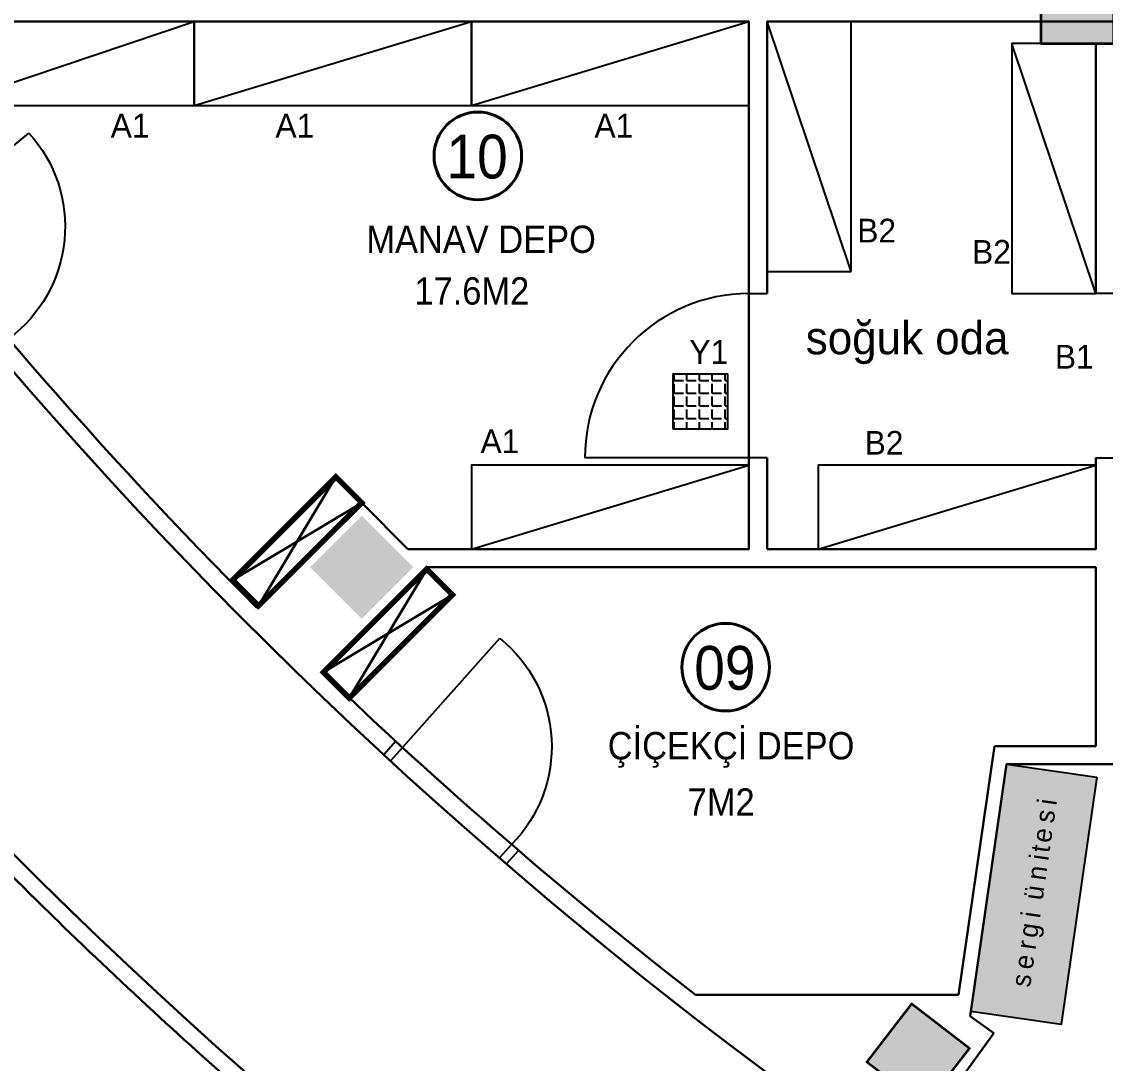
# Model space of a CAD drawing. Header units: millimetres. Extents: x -2729 to 15248, y -12439 to 5292.
# Drawn here: x 3409 to 4003, y -9621 to -9050 of the extents above; entities that cross this region are included whole.
import ezdxf

# ---------------------------------------------------------------- set-up
doc = ezdxf.new("R2010")
doc.units = ezdxf.units.MM
for name, color, linetype, lineweight in [('antet_Ном_пера__60', 7, 'Continuous', 35), ('DUVAR', 7, 'Continuous', 30), ('gzm', 250, 'Continuous', 20), ('kolon_Ном_пера__60', 7, 'Continuous', 35)]:
    doc.layers.add(name, color=color, linetype=linetype, lineweight=lineweight)
doc.layers.add('kapı ABD', color=55, linetype='Continuous')
doc.layers.add('S2000-002 Çizgi', color=7, linetype='Continuous')
doc.styles.add('TAKSİM', font='GOTHIC.TTF', dxfattribs={"height": 20})
doc.styles.add('YAZI01', font='SIMPLXTW.SHX', dxfattribs={"width": 0.6})
doc.styles.add('Мой Ариал', font='arial.ttf', dxfattribs={"width": 0.9})

# ---------------------------------------------------------------- blocks, each defined once
blk = doc.blocks.new('gtrr')
at = {"layer": 'kapı ABD', "color": 7}
for p, q in [((4256.01, 14105.58), (4256.01, 14115.58)), ((4261.01, 14105.58), (4261.01, 14115.58)), ((4341.01, 14105.58), (4341.01, 14115.58)), ((4346.01, 14105.58), (4346.01, 14115.58)), ((4261.01, 14105.58), (4261.01, 14025.58))]:
    blk.add_line(p, q, dxfattribs=at)
blk.add_arc((4264.77, 14101.83), 76.34, 267.18277, 2.81726, dxfattribs=at)

msp = doc.modelspace()

# ---------------------------------------------------------------- hatches: boundary and pattern name
h = msp.add_hatch(color=7)
h.paths.add_polyline_path([(3967.796, -8376.864), (4007.796, -8376.864), (4007.796, -8336.864), (3967.796, -8336.864)])
h.paths.add_polyline_path([(3967.804, -9061.868), (4007.804, -9061.868), (4007.804, -9021.868), (3967.804, -9021.868)])
h.paths.add_polyline_path([(3324.718, -9072.071), (3356.452, -9047.72), (3332.102, -9015.986), (3300.368, -9040.337)])
h.paths.add_polyline_path([(3095.806, -8734.189), (3130.447, -8714.189), (3110.447, -8679.548), (3075.806, -8699.548)])
h = msp.add_hatch(color=7)
h.paths.add_polyline_path([(3595.765, -9377.179), (3624.049, -9348.895), (3595.765, -9320.611), (3567.481, -9348.895)])
h.paths.add_polyline_path([(3100.8, -9872.157), (3129.084, -9843.873), (3100.8, -9815.589), (3072.516, -9843.873)])
h.paths.add_polyline_path([(2769.371, -9498.203), (2801.106, -9473.853), (2776.755, -9442.119), (2745.021, -9466.469)])
h.paths.add_polyline_path([(2531.366, -9680.831), (2563.1, -9656.481), (2538.749, -9624.747), (2507.015, -9649.097)])
h.paths.add_polyline_path([(2489.589, -9084.189), (2524.23, -9064.189), (2504.23, -9029.548), (2469.589, -9049.548)])
h.paths.add_polyline_path([(2229.782, -9234.188), (2264.423, -9214.188), (2244.423, -9179.548), (2209.782, -9199.547)])
h.paths.add_polyline_path([(1989.077, -8752.002), (2026.032, -8736.695), (2010.725, -8699.74), (1973.77, -8715.047)])
h.paths.add_polyline_path([(2266.241, -8637.197), (2303.196, -8621.89), (2287.888, -8584.935), (2250.933, -8600.242)])
h = msp.add_hatch()
h.set_pattern_fill('ANGLE', color=256)
h.set_pattern_definition([(0, (-4391.5784, -11984.593), (0, 6.985), [5.08, -1.905]), (90, (-4391.5784, -11984.593), (-6.985, 4e-16), [5.08, -1.905])])
h.paths.add_polyline_path([(3796.278, -9243.112), (3766.278, -9243.112), (3766.278, -9273.112), (3796.278, -9273.112)])
for color, points in [(254, [(3998.582, -9463.996), (3979.047, -9599.465), (3929.558, -9592.337), (3949.093, -9456.867)]), (7, [(3904.336, -9644.305), (3928.686, -9612.571), (3896.952, -9588.221), (3872.602, -9619.955)])]:
    msp.add_hatch(color=color).paths.add_polyline_path(points)

# ---------------------------------------------------------------- linework, layer by layer
at = {"color": 3, "lineweight": 40, "ltscale": 0.005}
for p, q in [((3539.197, -9370.108), (3581.623, -9299.398)), ((3525.054, -9355.966), (3595.765, -9313.54)), ((3588.957, -9420.599), (3631.384, -9349.889)), ((3574.815, -9406.457), (3645.526, -9364.031))]:
    msp.add_line(p, q, dxfattribs=at)
msp.add_lwpolyline([(3766.278, -9273.112), (3796.278, -9273.112), (3796.278, -9243.112), (3766.278, -9243.112)], close=True)
at = {"color": 3, "lineweight": 40, "ltscale": 0.005, "const_width": 3}
for points in [[(3539.197, -9370.108), (3595.765, -9313.54), (3581.623, -9299.398), (3525.054, -9355.966)], [(3588.957, -9420.599), (3645.526, -9364.031), (3631.384, -9349.889), (3574.815, -9406.457)]]:
    msp.add_lwpolyline(points, close=True, dxfattribs=at)
msp.add_lwpolyline([(3998.582, -9463.996), (3979.047, -9599.465), (3929.558, -9592.337), (3949.093, -9456.867), (3998.582, -9463.996)])
at = {"color": 0, "lineweight": 5, "ltscale": 0.1}
msp.add_lwpolyline([(3949.093, -9456.867), (4468.005, -9456.874)], dxfattribs=at)
at = {"color": 1, "lineweight": 40, "ltscale": 0.005}
for centre in [(3659.397, -9123.428), (3795.146, -9403.663)]:
    msp.add_circle(centre, 24, dxfattribs=at)
at = {"layer": 'DUVAR', "linetype": 'Continuous'}
for p, q in [((3807.906, -9049.868), (3807.906, -9338.895)), ((3817.906, -9049.868), (3817.906, -9198.895)), ((3997.906, -9061.868), (3997.906, -9198.895)), ((3817.906, -9288.895), (3817.906, -9338.895)), ((3997.906, -9288.895), (3997.906, -9338.895)), ((3595.765, -9313.54), (3538.244, -9371.06)), ((3595.765, -9313.54), (3621.12, -9338.895)), ((3807.906, -9338.895), (3621.12, -9338.895)), ((3997.906, -9338.895), (3817.906, -9338.895)), ((3631.12, -9348.895), (3573.915, -9406.1)), ((3631.12, -9348.895), (3997.906, -9348.895)), ((3997.906, -9348.895), (3997.906, -9446.868)), ((3942.451, -9446.868), (3922.811, -9583.221)), ((3997.906, -9446.868), (3942.451, -9446.868)), ((3949.093, -9456.867), (3929.215, -9594.874)), ((3778.632, -9583.221), (3922.811, -9583.221)), ((3942.072, -9604.179), (3929.215, -9594.874)), ((3912.809, -9644.722), (3942.072, -9604.179))]:
    msp.add_line(p, q, dxfattribs=at)
for points in [[(3300.643, -9096.194), (3362.973, -9049.868), (3807.906, -9049.868)], [(3817.906, -9049.868), (4587.805, -9049.868)], [(3949.093, -9456.867), (4472.323, -9456.874)]]:
    msp.add_lwpolyline(points, dxfattribs=at)
for centre, radius, start, end in [((5357.757, -7557.646), 2578.654, 214.052528, 244.048203), ((5357.441, -7558.125), 2758.085, 213.967403, 243.1608), ((5333.889, -7578.774), 2537.052, 216.734136, 224.946369), ((5333.889, -7578.774), 2537.052, 226.075612, 232.191981), ((5357.757, -7557.646), 2767.654, 224.988128, 225.827322), ((5357.757, -7557.646), 2767.654, 225.827322, 227.421182), ((5357.757, -7557.646), 2767.654, 227.421182, 230.429763), ((5702.643, -7230.79), 3958.527, 217.109649, 240.469371)]:
    msp.add_arc(centre, radius, start, end, dxfattribs=at)
at = {"layer": 'kolon_Ном_пера__60', "linetype": 'Continuous', "flags": 128}
for points in [[(3967.804, -9061.868), (4007.804, -9061.868), (4007.804, -9021.868), (3967.804, -9021.868)], [(3904.336, -9644.305), (3928.686, -9612.571), (3896.952, -9588.221), (3872.602, -9619.955)]]:
    msp.add_lwpolyline(points, close=True, dxfattribs=at)
at = {"layer": 'S2000-002 Çizgi'}
for p, q in [((3366.906, -9095.868), (3503.906, -9049.868)), ((3503.906, -9095.868), (3655.906, -9049.868)), ((3655.906, -9095.868), (3807.906, -9049.868)), ((3863.906, -9186.868), (3817.906, -9049.868)), ((3997.906, -9198.868), (3951.906, -9061.868)), ((3808.009, -9198.895), (3817.906, -9198.895)), ((4007.802, -9198.895), (3997.906, -9198.895)), ((3817.906, -9288.895), (3718.01, -9288.895)), ((3997.906, -9288.895), (4097.801, -9288.895)), ((3655.906, -9338.895), (3807.906, -9292.895)), ((3845.906, -9338.895), (3997.906, -9292.895))]:
    msp.add_line(p, q, dxfattribs=at)
for points in [[(3366.906, -9095.868), (3503.906, -9095.868), (3503.906, -9049.868), (3366.906, -9049.868)], [(3503.906, -9095.868), (3655.906, -9095.868), (3655.906, -9049.868), (3503.906, -9049.868)], [(3655.906, -9095.868), (3807.906, -9095.868), (3807.906, -9049.868), (3655.906, -9049.868)], [(3863.906, -9186.868), (3863.906, -9049.868), (3817.906, -9049.868), (3817.906, -9186.868)], [(3997.906, -9198.868), (3997.906, -9061.868), (3951.906, -9061.868), (3951.906, -9198.868)], [(3655.906, -9338.895), (3807.906, -9338.895), (3807.906, -9292.895), (3655.906, -9292.895)], [(3845.906, -9338.895), (3997.906, -9338.895), (3997.906, -9292.895), (3845.906, -9292.895)]]:
    msp.add_lwpolyline(points, close=True, dxfattribs=at)
msp.add_arc((3808.01, -9288.895), 90, 90.000721, 180, dxfattribs=at)

# ---------------------------------------------------------------- block references
at = {"layer": 'kapı ABD', "lineweight": -2, "xscale": -1}
for p, rotation in [((11541.999, 3087.41), 129.4229449655938), ((9830.578, 3914.012), 138.2557130458679)]:
    msp.add_blockref('gtrr', p, dxfattribs=dict(at, rotation=rotation))

# ---------------------------------------------------------------- texts
at = {"style": 'TAKSİM'}
for s, height, p in [('A1', 13, (3458.241, -9113.358)), ('A1', 13, (3548.491, -9113.358)), ('A1', 13, (3723.28, -9113.358)), ('B2', 13, (3867.274, -9170.874)), ('B2', 13, (3930.181, -9182.549)), ('soğuk oda', 18, (3839.076, -9232.167)), ('Y1', 13, (3775.295, -9237.401)), ('B1', 13, (3975.564, -9240.023)), ('A1', 13, (3660.869, -9286.334)), ('B2', 13, (3871.318, -9287.171))]:
    msp.add_text(s, height=height, dxfattribs=at).set_placement(p)
at = {"lineweight": 40, "ltscale": 0.005, "char_height": 15, "attachment_point": 8, "style": 'Мой Ариал'}
for s, insert in [('MANAV DEPO', (3661.189, -9176.831)), ('17.6M2', (3656.105, -9205.149)), ('ÇİÇEKÇİ DEPO', (3798.138, -9458.823)), ('7M2', (3792.735, -9485.092))]:
    msp.add_mtext(s, dxfattribs=dict(at, insert=insert))
at = {"layer": 'antet_Ном_пера__60', "color": 1, "linetype": 'Continuous', "insert": (3658.99, -9136.15), "char_height": 24, "attachment_point": 8, "style": 'Мой Ариал'}
msp.add_mtext('10', dxfattribs=at)
at = {"layer": 'antet_Ном_пера__60', "color": 1, "linetype": 'Continuous', "insert": (3794.74, -9416.384), "char_height": 24, "attachment_point": 8, "rotation": 359.999256, "style": 'Мой Ариал'}
msp.add_mtext('09', dxfattribs=at)
at = {"layer": 'gzm', "color": 1, "insert": (3951.488, -9577.975), "char_height": 10.52439, "width": 867.62206, "attachment_point": 1, "rotation": 81.803558, "style": 'YAZI01'}
msp.add_mtext('{\\fGill Sans MT|b0|i0|c0|p34;\\W1;\\T1.4;sergi ünitesi}', dxfattribs=at)

doc.saveas('drawing.dxf')
